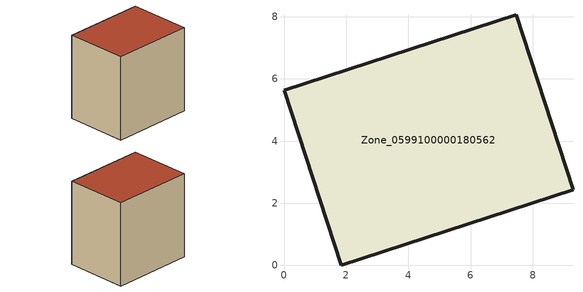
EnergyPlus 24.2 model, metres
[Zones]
Zone_0599100000180562
 floor ground (C_G): 0,5.63 7.46,8.07 9.29,2.44 1.83,0 z1.53
 wall outside (C_F): 7.46,8.07 0,5.63 1.83,0 9.29,2.44 7.46,8.07 z1.53:9.54
 roof outside (C_R): 1.83,0 9.29,2.44 7.46,8.07 0,5.63 z9.54
[BUILDING]
Pand.0599100000180562: North Axis=0; Terrain=City; Loads Convergence Tolerance Value=0.04; Temperature Convergence Tolerance Value=0.4; Solar Distribution=FullExterior; Maximum Number of Warmup Days=25; Minimum Number of Warmup Days=1
[Site:Location]
Rotterdam.The.Hague.AP_ZH_NLD Design_Conditions: Latitude=51.96; Longitude=4.45; Time Zone=1; Elevation=-4.5
[SITE:GROUNDTEMPERATURE:BUILDINGSURFACE]
18, 18, 18, 18, 18, 18, 18, 18, 18, 18, 18, 18
[MATERIAL] Thermal Absorptance=0.9; Solar Absorptance=0.7; Visible Absorptance=0.7
Name | Roughness | Thickness | Conductivity | Density | Specific Heat
G.TC.1946-1964 | MediumSmooth | 0.15 | 1 | 540 | 1210
F.TC.1946-1964 | Rough | 0.3 | 0.857143 | 1920 | 840
R.TC.1946-1964 | MediumRough | 0.2 | 0.235294 | 1500 | 1000
[CONSTRUCTION]
C_G: G.TC.1946-1964
C_F: F.TC.1946-1964
C_R: R.TC.1946-1964
[ZONE]
Zone_0599100000180562: Type=1; Multiplier=1; Ceiling Height=Autocalculate; Volume=Autocalculate; Floor Area=autocalculate; Part of Total Floor Area=Yes
[ZONEINFILTRATION:DESIGNFLOWRATE]
Infil_Zone_0599100000180562: Zone or ZoneList or Space or SpaceList=Zone_0599100000180562; Schedule=AlwaysOn; Design Flow Rate Calculation Method=Flow/Area; Flow Rate per Floor Area=0.003; Constant Term Coefficient=1; Temperature Term Coefficient=0; Velocity Term Coefficient=0; Velocity Squared Term Coefficient=0
[HVACTEMPLATE:ZONE:IDEALLOADSAIRSYSTEM]
Zone_0599100000180562: Maximum Heating Supply Air Temperature=50; Minimum Cooling Supply Air Temperature=13; Maximum Heating Supply Air Humidity Ratio=0.0156; Minimum Cooling Supply Air Humidity Ratio=0.0077; Heating Limit=NoLimit; Cooling Limit=NoLimit; Dehumidification Control Type=ConstantSensibleHeatRatio; Cooling Sensible Heat Ratio=0.7; Dehumidification Setpoint=60; Humidification Control Type=None; Humidification Setpoint=30; Outdoor Air Method=None; Outdoor Air Flow Rate per Person=0.00944; Outdoor Air Flow Rate per Zone Floor Area=0; Outdoor Air Flow Rate per Zone=0; Demand Controlled Ventilation Type=None; Outdoor Air Economizer Type=NoEconomizer; Heat Recovery Type=None; Sensible Heat Recovery Effectiveness=0.7; Latent Heat Recovery Effectiveness=0.65
[ZONECONTROL:THERMOSTAT]
ThermostatControl_Zone_0599100000180562: Zone or ZoneList=Zone_0599100000180562; Control Type Schedule=DualSetpointControlType; Control 1=Thermostat_Zone_0599100000180562; Temperature Difference Between Cutout And Setpoint=0
[THERMOSTATSETPOINT:DUALSETPOINT]
Thermostat_Zone_0599100000180562: Heating Setpoint Temperature Schedule=HeatingSetpoint_Zone_0599100000180562; Cooling Setpoint Temperature Schedule=CoolingSetpoint_Zone_0599100000180562
[SCHEDULE:COMPACT]
HeatingSetpoint_Zone_0599100000180562: Through: 12/31, For: AllDays, Until: 24:00, 21
CoolingSetpoint_Zone_0599100000180562: Through: 12/31, For: AllDays, Until: 24:00, 24
DualSetpointControlType: Through: 12/31, For: AllDays, Until: 24:00, 4
AlwaysOn: Through: 12/31, For: AllDays, Until: 24:00, 1
